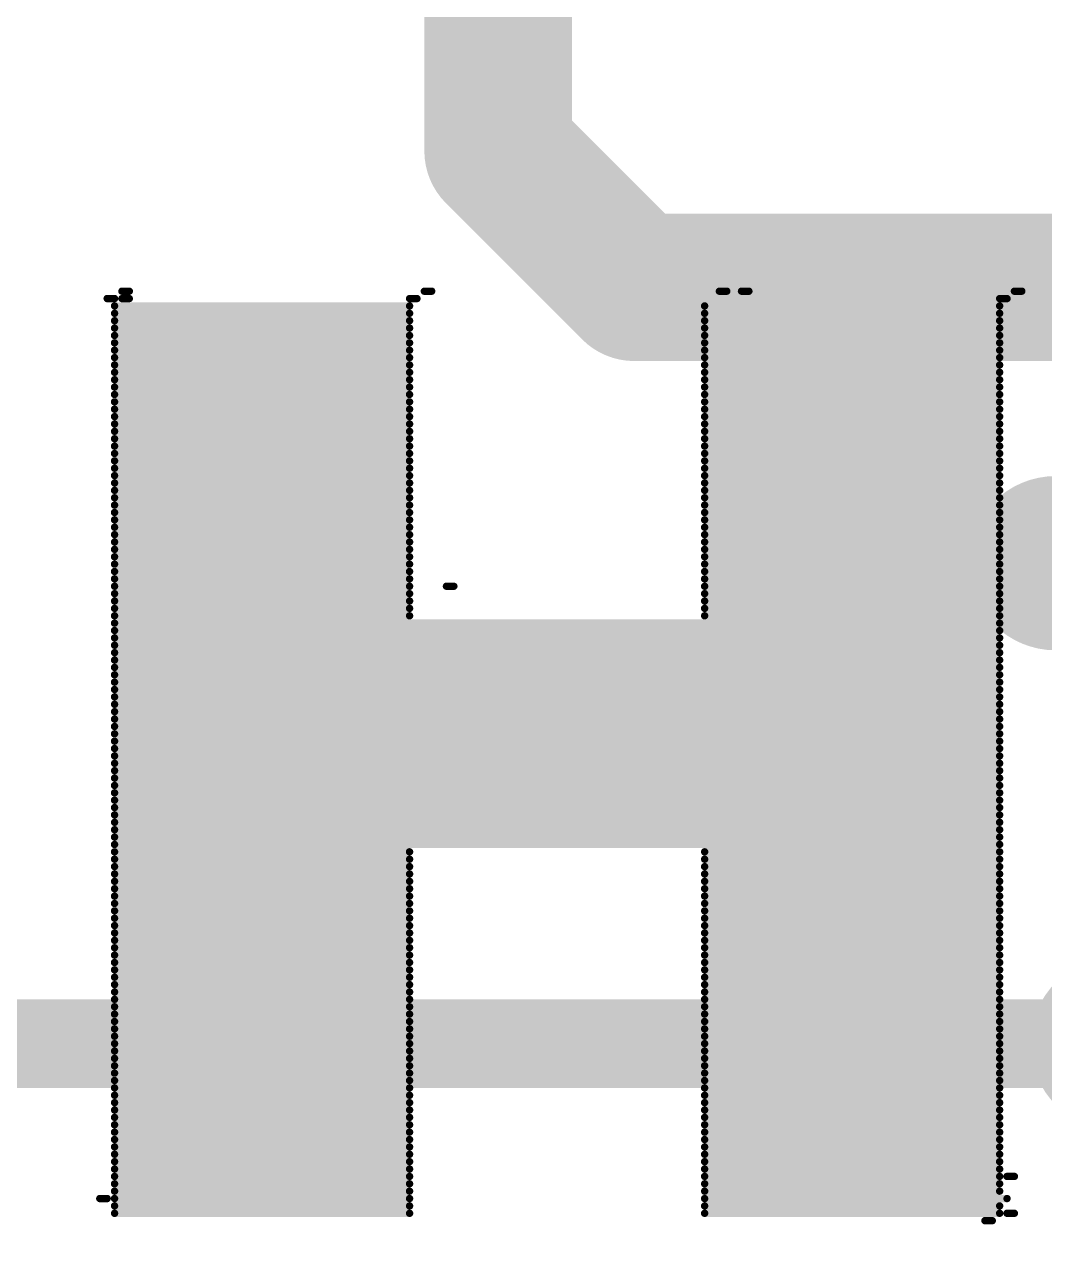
# Model space of a CAD drawing. Header units: millimetres. Extents: x -1.41 to 1.31, y -0.13 to 2.68.
# Drawn here: x -0.2752 to -0.1369, y 1.7942 to 1.9592 of the extents above; entities that cross this region are included whole.
import ezdxf

# ---------------------------------------------------------------- set-up
doc = ezdxf.new("R2010")
doc.units = ezdxf.units.MM
doc.header["$MEASUREMENT"] = 0
for name, color, linetype in [('BottomLayer', 5, 'Continuous'), ('BottomOverlay', 54, 'Continuous'), ('Mechanical2', 216, 'Continuous'), ('TopLayer', 1, 'Continuous'), ('ViaHoleLayer', 16, 'Continuous')]:
    doc.layers.add(name, color=color, linetype=linetype)

msp = doc.modelspace()

# ---------------------------------------------------------------- hatches: boundary and pattern name
at = {"layer": 'BottomLayer'}
h = msp.add_hatch(color=5, dxfattribs=at)
edge = h.paths.add_edge_path()
edge.add_arc((-0.1354, 1.88613), 0.01181, 0, 360)
h = msp.add_hatch(color=5, dxfattribs=at)
edge = h.paths.add_edge_path()
edge.add_arc((-0.127, 1.821), 0.01181, 0, 360)
at = {"layer": 'TopLayer'}
h = msp.add_hatch(color=1, dxfattribs=at)
edge = h.paths.add_edge_path()
edge.add_arc((-0.1354, 1.88613), 0.01181, 0, 360)
h = msp.add_hatch(color=1, dxfattribs=at)
edge = h.paths.add_edge_path()
edge.add_arc((-0.127, 1.821), 0.01181, 0, 360)
at = {"layer": 'ViaHoleLayer'}
h = msp.add_hatch(color=16, dxfattribs=at)
edge = h.paths.add_edge_path()
edge.add_arc((-0.1354, 1.88613), 0.00591, 0, 360)

# ---------------------------------------------------------------- linework, layer by layer
at = {"layer": 'BottomLayer', "const_width": 0.012}
msp.add_lwpolyline([(-0.595, 1.821), (-0.127, 1.821)], dxfattribs=at)
at = {"layer": 'BottomOverlay', "const_width": 0.001}
for points in [[(-0.264, 1.922), (-0.263, 1.922)], [(-0.262, 1.923), (-0.261, 1.923)], [(-0.262, 1.922), (-0.261, 1.922)], [(-0.223, 1.922), (-0.222, 1.922)], [(-0.221, 1.923), (-0.22, 1.923)], [(-0.181, 1.923), (-0.18, 1.923)], [(-0.178, 1.923), (-0.177, 1.923)], [(-0.143, 1.922), (-0.142, 1.922)], [(-0.141, 1.923), (-0.14, 1.923)], [(-0.263, 1.921), (-0.223, 1.921)], [(-0.183, 1.921), (-0.143, 1.921)], [(-0.263, 1.92), (-0.223, 1.92)], [(-0.263, 1.919), (-0.223, 1.919)], [(-0.183, 1.92), (-0.143, 1.92)], [(-0.183, 1.919), (-0.143, 1.919)], [(-0.263, 1.918), (-0.223, 1.918)], [(-0.183, 1.918), (-0.143, 1.918)], [(-0.263, 1.917), (-0.223, 1.917)], [(-0.263, 1.916), (-0.223, 1.916)], [(-0.183, 1.917), (-0.143, 1.917)], [(-0.183, 1.916), (-0.143, 1.916)], [(-0.263, 1.915), (-0.223, 1.915)], [(-0.263, 1.914), (-0.223, 1.914)], [(-0.183, 1.915), (-0.143, 1.915)], [(-0.183, 1.914), (-0.143, 1.914)], [(-0.263, 1.913), (-0.223, 1.913)], [(-0.183, 1.913), (-0.143, 1.913)], [(-0.263, 1.912), (-0.223, 1.912)], [(-0.263, 1.911), (-0.223, 1.911)], [(-0.183, 1.912), (-0.143, 1.912)], [(-0.183, 1.911), (-0.143, 1.911)], [(-0.263, 1.91), (-0.223, 1.91)], [(-0.263, 1.909), (-0.223, 1.909)], [(-0.183, 1.91), (-0.143, 1.91)], [(-0.183, 1.909), (-0.143, 1.909)], [(-0.263, 1.908), (-0.223, 1.908)], [(-0.183, 1.908), (-0.143, 1.908)], [(-0.263, 1.907), (-0.223, 1.907)], [(-0.263, 1.906), (-0.223, 1.906)], [(-0.183, 1.907), (-0.143, 1.907)], [(-0.183, 1.906), (-0.143, 1.906)], [(-0.263, 1.905), (-0.223, 1.905)], [(-0.263, 1.904), (-0.223, 1.904)], [(-0.183, 1.905), (-0.143, 1.905)], [(-0.183, 1.904), (-0.143, 1.904)], [(-0.263, 1.903), (-0.223, 1.903)], [(-0.183, 1.903), (-0.143, 1.903)], [(-0.263, 1.902), (-0.223, 1.902)], [(-0.263, 1.901), (-0.223, 1.901)], [(-0.183, 1.902), (-0.143, 1.902)], [(-0.183, 1.901), (-0.143, 1.901)], [(-0.263, 1.9), (-0.223, 1.9)], [(-0.263, 1.899), (-0.223, 1.899)], [(-0.183, 1.9), (-0.143, 1.9)], [(-0.183, 1.899), (-0.143, 1.899)], [(-0.263, 1.898), (-0.223, 1.898)], [(-0.183, 1.898), (-0.143, 1.898)], [(-0.263, 1.897), (-0.223, 1.897)], [(-0.263, 1.896), (-0.223, 1.896)], [(-0.183, 1.897), (-0.143, 1.897)], [(-0.183, 1.896), (-0.143, 1.896)], [(-0.263, 1.895), (-0.223, 1.895)], [(-0.263, 1.894), (-0.223, 1.894)], [(-0.183, 1.895), (-0.143, 1.895)], [(-0.183, 1.894), (-0.143, 1.894)], [(-0.263, 1.893), (-0.223, 1.893)], [(-0.183, 1.893), (-0.143, 1.893)], [(-0.263, 1.892), (-0.223, 1.892)], [(-0.263, 1.891), (-0.223, 1.891)], [(-0.183, 1.892), (-0.143, 1.892)], [(-0.183, 1.891), (-0.143, 1.891)], [(-0.263, 1.89), (-0.223, 1.89)], [(-0.263, 1.889), (-0.223, 1.889)], [(-0.183, 1.89), (-0.143, 1.89)], [(-0.183, 1.889), (-0.143, 1.889)], [(-0.263, 1.888), (-0.223, 1.888)], [(-0.183, 1.888), (-0.143, 1.888)], [(-0.263, 1.887), (-0.223, 1.887)], [(-0.263, 1.886), (-0.223, 1.886)], [(-0.183, 1.887), (-0.143, 1.887)], [(-0.183, 1.886), (-0.143, 1.886)], [(-0.263, 1.885), (-0.223, 1.885)], [(-0.183, 1.885), (-0.143, 1.885)], [(-0.263, 1.884), (-0.223, 1.884)], [(-0.263, 1.883), (-0.223, 1.883)], [(-0.218, 1.883), (-0.217, 1.883)], [(-0.183, 1.884), (-0.143, 1.884)], [(-0.183, 1.883), (-0.143, 1.883)], [(-0.263, 1.882), (-0.223, 1.882)], [(-0.263, 1.881), (-0.223, 1.881)], [(-0.183, 1.882), (-0.143, 1.882)], [(-0.183, 1.881), (-0.143, 1.881)], [(-0.263, 1.88), (-0.223, 1.88)], [(-0.183, 1.88), (-0.143, 1.88)], [(-0.263, 1.879), (-0.223, 1.879)], [(-0.263, 1.878), (-0.143, 1.878)], [(-0.183, 1.879), (-0.143, 1.879)], [(-0.263, 1.877), (-0.143, 1.877)], [(-0.263, 1.876), (-0.143, 1.876)], [(-0.263, 1.875), (-0.143, 1.875)], [(-0.263, 1.874), (-0.143, 1.874)], [(-0.263, 1.873), (-0.143, 1.873)], [(-0.263, 1.872), (-0.143, 1.872)], [(-0.263, 1.871), (-0.143, 1.871)], [(-0.263, 1.87), (-0.143, 1.87)], [(-0.263, 1.869), (-0.143, 1.869)], [(-0.263, 1.868), (-0.143, 1.868)], [(-0.263, 1.867), (-0.143, 1.867)], [(-0.263, 1.866), (-0.143, 1.866)], [(-0.263, 1.865), (-0.143, 1.865)], [(-0.263, 1.864), (-0.143, 1.864)], [(-0.263, 1.863), (-0.143, 1.863)], [(-0.263, 1.862), (-0.143, 1.862)], [(-0.263, 1.861), (-0.143, 1.861)], [(-0.263, 1.86), (-0.143, 1.86)], [(-0.263, 1.859), (-0.143, 1.859)], [(-0.263, 1.858), (-0.143, 1.858)], [(-0.263, 1.857), (-0.143, 1.857)], [(-0.263, 1.856), (-0.143, 1.856)], [(-0.263, 1.855), (-0.143, 1.855)], [(-0.263, 1.854), (-0.143, 1.854)], [(-0.263, 1.853), (-0.143, 1.853)], [(-0.263, 1.852), (-0.143, 1.852)], [(-0.263, 1.851), (-0.143, 1.851)], [(-0.263, 1.85), (-0.143, 1.85)], [(-0.263, 1.849), (-0.143, 1.849)], [(-0.263, 1.848), (-0.143, 1.848)], [(-0.263, 1.847), (-0.223, 1.847)], [(-0.183, 1.847), (-0.143, 1.847)], [(-0.263, 1.846), (-0.223, 1.846)], [(-0.263, 1.845), (-0.223, 1.845)], [(-0.183, 1.846), (-0.143, 1.846)], [(-0.183, 1.845), (-0.143, 1.845)], [(-0.263, 1.844), (-0.223, 1.844)], [(-0.263, 1.843), (-0.223, 1.843)], [(-0.183, 1.844), (-0.143, 1.844)], [(-0.183, 1.843), (-0.143, 1.843)], [(-0.263, 1.842), (-0.223, 1.842)], [(-0.183, 1.842), (-0.143, 1.842)], [(-0.263, 1.841), (-0.223, 1.841)], [(-0.263, 1.84), (-0.223, 1.84)], [(-0.183, 1.841), (-0.143, 1.841)], [(-0.183, 1.84), (-0.143, 1.84)], [(-0.263, 1.839), (-0.223, 1.839)], [(-0.263, 1.838), (-0.223, 1.838)], [(-0.183, 1.839), (-0.143, 1.839)], [(-0.183, 1.838), (-0.143, 1.838)], [(-0.263, 1.837), (-0.223, 1.837)], [(-0.183, 1.837), (-0.143, 1.837)], [(-0.263, 1.836), (-0.223, 1.836)], [(-0.263, 1.835), (-0.223, 1.835)], [(-0.183, 1.836), (-0.143, 1.836)], [(-0.183, 1.835), (-0.143, 1.835)], [(-0.263, 1.834), (-0.223, 1.834)], [(-0.263, 1.833), (-0.223, 1.833)], [(-0.183, 1.834), (-0.143, 1.834)], [(-0.183, 1.833), (-0.143, 1.833)], [(-0.263, 1.832), (-0.223, 1.832)], [(-0.183, 1.832), (-0.143, 1.832)], [(-0.263, 1.831), (-0.223, 1.831)], [(-0.263, 1.83), (-0.223, 1.83)], [(-0.183, 1.831), (-0.143, 1.831)], [(-0.183, 1.83), (-0.143, 1.83)], [(-0.263, 1.829), (-0.223, 1.829)], [(-0.263, 1.828), (-0.223, 1.828)], [(-0.183, 1.829), (-0.143, 1.829)], [(-0.183, 1.828), (-0.143, 1.828)], [(-0.263, 1.827), (-0.223, 1.827)], [(-0.183, 1.827), (-0.143, 1.827)], [(-0.263, 1.826), (-0.223, 1.826)], [(-0.263, 1.825), (-0.223, 1.825)], [(-0.183, 1.826), (-0.143, 1.826)], [(-0.183, 1.825), (-0.143, 1.825)], [(-0.263, 1.824), (-0.223, 1.824)], [(-0.263, 1.823), (-0.223, 1.823)], [(-0.183, 1.824), (-0.143, 1.824)], [(-0.183, 1.823), (-0.143, 1.823)], [(-0.263, 1.822), (-0.223, 1.822)], [(-0.183, 1.822), (-0.143, 1.822)], [(-0.263, 1.821), (-0.223, 1.821)], [(-0.263, 1.82), (-0.223, 1.82)], [(-0.183, 1.821), (-0.143, 1.821)], [(-0.183, 1.82), (-0.143, 1.82)], [(-0.263, 1.819), (-0.223, 1.819)], [(-0.263, 1.818), (-0.223, 1.818)], [(-0.183, 1.819), (-0.143, 1.819)], [(-0.183, 1.818), (-0.143, 1.818)], [(-0.263, 1.817), (-0.223, 1.817)], [(-0.183, 1.817), (-0.143, 1.817)], [(-0.263, 1.816), (-0.223, 1.816)], [(-0.263, 1.815), (-0.223, 1.815)], [(-0.183, 1.816), (-0.143, 1.816)], [(-0.183, 1.815), (-0.143, 1.815)], [(-0.263, 1.814), (-0.223, 1.814)], [(-0.183, 1.814), (-0.143, 1.814)], [(-0.263, 1.813), (-0.223, 1.813)], [(-0.263, 1.812), (-0.223, 1.812)], [(-0.183, 1.813), (-0.143, 1.813)], [(-0.183, 1.812), (-0.143, 1.812)], [(-0.263, 1.811), (-0.223, 1.811)], [(-0.263, 1.81), (-0.223, 1.81)], [(-0.183, 1.811), (-0.143, 1.811)], [(-0.183, 1.81), (-0.143, 1.81)], [(-0.263, 1.809), (-0.223, 1.809)], [(-0.183, 1.809), (-0.143, 1.809)], [(-0.263, 1.808), (-0.223, 1.808)], [(-0.263, 1.807), (-0.223, 1.807)], [(-0.183, 1.808), (-0.143, 1.808)], [(-0.183, 1.807), (-0.143, 1.807)], [(-0.263, 1.806), (-0.223, 1.806)], [(-0.263, 1.805), (-0.223, 1.805)], [(-0.183, 1.806), (-0.143, 1.806)], [(-0.183, 1.805), (-0.143, 1.805)], [(-0.263, 1.804), (-0.223, 1.804)], [(-0.183, 1.804), (-0.143, 1.804)], [(-0.263, 1.803), (-0.223, 1.803)], [(-0.263, 1.802), (-0.223, 1.802)], [(-0.183, 1.803), (-0.143, 1.803)], [(-0.183, 1.802), (-0.143, 1.802)], [(-0.142, 1.803), (-0.141, 1.803)], [(-0.265, 1.8), (-0.264, 1.8)], [(-0.263, 1.801), (-0.223, 1.801)], [(-0.263, 1.8), (-0.223, 1.8)], [(-0.183, 1.801), (-0.143, 1.801)], [(-0.183, 1.8), (-0.142, 1.8)], [(-0.263, 1.799), (-0.223, 1.799)], [(-0.183, 1.799), (-0.143, 1.799)], [(-0.263, 1.798), (-0.223, 1.798)], [(-0.183, 1.798), (-0.143, 1.798)], [(-0.145, 1.797), (-0.144, 1.797)], [(-0.142, 1.798), (-0.141, 1.798)]]:
    msp.add_lwpolyline(points, dxfattribs=at)
at = {"layer": 'BottomOverlay', "const_width": 0.0005}
for points in [[(-0.26425, 1.922, 1), (-0.26375, 1.922, 1)], [(-0.26325, 1.922, 1), (-0.26275, 1.922, 1)], [(-0.26225, 1.923, 1), (-0.26175, 1.923, 1)], [(-0.26225, 1.922, 1), (-0.26175, 1.922, 1)], [(-0.26125, 1.923, 1), (-0.26075, 1.923, 1)], [(-0.26125, 1.922, 1), (-0.26075, 1.922, 1)], [(-0.22325, 1.922, 1), (-0.22275, 1.922, 1)], [(-0.22225, 1.922, 1), (-0.22175, 1.922, 1)], [(-0.22125, 1.923, 1), (-0.22075, 1.923, 1)], [(-0.22025, 1.923, 1), (-0.21975, 1.923, 1)], [(-0.18125, 1.923, 1), (-0.18075, 1.923, 1)], [(-0.18025, 1.923, 1), (-0.17975, 1.923, 1)], [(-0.17825, 1.923, 1), (-0.17775, 1.923, 1)], [(-0.17725, 1.923, 1), (-0.17675, 1.923, 1)], [(-0.14325, 1.922, 1), (-0.14275, 1.922, 1)], [(-0.14225, 1.922, 1), (-0.14175, 1.922, 1)], [(-0.14125, 1.923, 1), (-0.14075, 1.923, 1)], [(-0.14025, 1.923, 1), (-0.13975, 1.923, 1)], [(-0.26325, 1.921, 1), (-0.26275, 1.921, 1)], [(-0.22325, 1.921, 1), (-0.22275, 1.921, 1)], [(-0.18325, 1.921, 1), (-0.18275, 1.921, 1)], [(-0.14325, 1.921, 1), (-0.14275, 1.921, 1)], [(-0.26325, 1.92, 1), (-0.26275, 1.92, 1)], [(-0.26325, 1.919, 1), (-0.26275, 1.919, 1)], [(-0.22325, 1.92, 1), (-0.22275, 1.92, 1)], [(-0.22325, 1.919, 1), (-0.22275, 1.919, 1)], [(-0.18325, 1.92, 1), (-0.18275, 1.92, 1)], [(-0.18325, 1.919, 1), (-0.18275, 1.919, 1)], [(-0.14325, 1.92, 1), (-0.14275, 1.92, 1)], [(-0.14325, 1.919, 1), (-0.14275, 1.919, 1)], [(-0.26325, 1.918, 1), (-0.26275, 1.918, 1)], [(-0.22325, 1.918, 1), (-0.22275, 1.918, 1)], [(-0.18325, 1.918, 1), (-0.18275, 1.918, 1)], [(-0.14325, 1.918, 1), (-0.14275, 1.918, 1)], [(-0.26325, 1.917, 1), (-0.26275, 1.917, 1)], [(-0.26325, 1.916, 1), (-0.26275, 1.916, 1)], [(-0.22325, 1.917, 1), (-0.22275, 1.917, 1)], [(-0.22325, 1.916, 1), (-0.22275, 1.916, 1)], [(-0.18325, 1.917, 1), (-0.18275, 1.917, 1)], [(-0.18325, 1.916, 1), (-0.18275, 1.916, 1)], [(-0.14325, 1.917, 1), (-0.14275, 1.917, 1)], [(-0.14325, 1.916, 1), (-0.14275, 1.916, 1)], [(-0.26325, 1.915, 1), (-0.26275, 1.915, 1)], [(-0.26325, 1.914, 1), (-0.26275, 1.914, 1)], [(-0.22325, 1.915, 1), (-0.22275, 1.915, 1)], [(-0.22325, 1.914, 1), (-0.22275, 1.914, 1)], [(-0.18325, 1.915, 1), (-0.18275, 1.915, 1)], [(-0.18325, 1.914, 1), (-0.18275, 1.914, 1)], [(-0.14325, 1.915, 1), (-0.14275, 1.915, 1)], [(-0.14325, 1.914, 1), (-0.14275, 1.914, 1)], [(-0.26325, 1.913, 1), (-0.26275, 1.913, 1)], [(-0.22325, 1.913, 1), (-0.22275, 1.913, 1)], [(-0.18325, 1.913, 1), (-0.18275, 1.913, 1)], [(-0.14325, 1.913, 1), (-0.14275, 1.913, 1)], [(-0.26325, 1.912, 1), (-0.26275, 1.912, 1)], [(-0.26325, 1.911, 1), (-0.26275, 1.911, 1)], [(-0.22325, 1.912, 1), (-0.22275, 1.912, 1)], [(-0.22325, 1.911, 1), (-0.22275, 1.911, 1)], [(-0.18325, 1.912, 1), (-0.18275, 1.912, 1)], [(-0.18325, 1.911, 1), (-0.18275, 1.911, 1)], [(-0.14325, 1.912, 1), (-0.14275, 1.912, 1)], [(-0.14325, 1.911, 1), (-0.14275, 1.911, 1)], [(-0.26325, 1.91, 1), (-0.26275, 1.91, 1)], [(-0.26325, 1.909, 1), (-0.26275, 1.909, 1)], [(-0.22325, 1.91, 1), (-0.22275, 1.91, 1)], [(-0.22325, 1.909, 1), (-0.22275, 1.909, 1)], [(-0.18325, 1.91, 1), (-0.18275, 1.91, 1)], [(-0.18325, 1.909, 1), (-0.18275, 1.909, 1)], [(-0.14325, 1.91, 1), (-0.14275, 1.91, 1)], [(-0.14325, 1.909, 1), (-0.14275, 1.909, 1)], [(-0.26325, 1.908, 1), (-0.26275, 1.908, 1)], [(-0.22325, 1.908, 1), (-0.22275, 1.908, 1)], [(-0.18325, 1.908, 1), (-0.18275, 1.908, 1)], [(-0.14325, 1.908, 1), (-0.14275, 1.908, 1)], [(-0.26325, 1.907, 1), (-0.26275, 1.907, 1)], [(-0.26325, 1.906, 1), (-0.26275, 1.906, 1)], [(-0.22325, 1.907, 1), (-0.22275, 1.907, 1)], [(-0.22325, 1.906, 1), (-0.22275, 1.906, 1)], [(-0.18325, 1.907, 1), (-0.18275, 1.907, 1)], [(-0.18325, 1.906, 1), (-0.18275, 1.906, 1)], [(-0.14325, 1.907, 1), (-0.14275, 1.907, 1)], [(-0.14325, 1.906, 1), (-0.14275, 1.906, 1)], [(-0.26325, 1.905, 1), (-0.26275, 1.905, 1)], [(-0.26325, 1.904, 1), (-0.26275, 1.904, 1)], [(-0.22325, 1.905, 1), (-0.22275, 1.905, 1)], [(-0.22325, 1.904, 1), (-0.22275, 1.904, 1)], [(-0.18325, 1.905, 1), (-0.18275, 1.905, 1)], [(-0.18325, 1.904, 1), (-0.18275, 1.904, 1)], [(-0.14325, 1.905, 1), (-0.14275, 1.905, 1)], [(-0.14325, 1.904, 1), (-0.14275, 1.904, 1)], [(-0.26325, 1.903, 1), (-0.26275, 1.903, 1)], [(-0.22325, 1.903, 1), (-0.22275, 1.903, 1)], [(-0.18325, 1.903, 1), (-0.18275, 1.903, 1)], [(-0.14325, 1.903, 1), (-0.14275, 1.903, 1)], [(-0.26325, 1.902, 1), (-0.26275, 1.902, 1)], [(-0.26325, 1.901, 1), (-0.26275, 1.901, 1)], [(-0.22325, 1.902, 1), (-0.22275, 1.902, 1)], [(-0.22325, 1.901, 1), (-0.22275, 1.901, 1)], [(-0.18325, 1.902, 1), (-0.18275, 1.902, 1)], [(-0.18325, 1.901, 1), (-0.18275, 1.901, 1)], [(-0.14325, 1.902, 1), (-0.14275, 1.902, 1)], [(-0.14325, 1.901, 1), (-0.14275, 1.901, 1)], [(-0.26325, 1.9, 1), (-0.26275, 1.9, 1)], [(-0.26325, 1.899, 1), (-0.26275, 1.899, 1)], [(-0.22325, 1.9, 1), (-0.22275, 1.9, 1)], [(-0.22325, 1.899, 1), (-0.22275, 1.899, 1)], [(-0.18325, 1.9, 1), (-0.18275, 1.9, 1)], [(-0.18325, 1.899, 1), (-0.18275, 1.899, 1)], [(-0.14325, 1.9, 1), (-0.14275, 1.9, 1)], [(-0.14325, 1.899, 1), (-0.14275, 1.899, 1)], [(-0.26325, 1.898, 1), (-0.26275, 1.898, 1)], [(-0.22325, 1.898, 1), (-0.22275, 1.898, 1)], [(-0.18325, 1.898, 1), (-0.18275, 1.898, 1)], [(-0.14325, 1.898, 1), (-0.14275, 1.898, 1)], [(-0.26325, 1.897, 1), (-0.26275, 1.897, 1)], [(-0.26325, 1.896, 1), (-0.26275, 1.896, 1)], [(-0.22325, 1.897, 1), (-0.22275, 1.897, 1)], [(-0.22325, 1.896, 1), (-0.22275, 1.896, 1)], [(-0.18325, 1.897, 1), (-0.18275, 1.897, 1)], [(-0.18325, 1.896, 1), (-0.18275, 1.896, 1)], [(-0.14325, 1.897, 1), (-0.14275, 1.897, 1)], [(-0.14325, 1.896, 1), (-0.14275, 1.896, 1)], [(-0.26325, 1.895, 1), (-0.26275, 1.895, 1)], [(-0.26325, 1.894, 1), (-0.26275, 1.894, 1)], [(-0.22325, 1.895, 1), (-0.22275, 1.895, 1)], [(-0.22325, 1.894, 1), (-0.22275, 1.894, 1)], [(-0.18325, 1.895, 1), (-0.18275, 1.895, 1)], [(-0.18325, 1.894, 1), (-0.18275, 1.894, 1)], [(-0.14325, 1.895, 1), (-0.14275, 1.895, 1)], [(-0.14325, 1.894, 1), (-0.14275, 1.894, 1)], [(-0.26325, 1.893, 1), (-0.26275, 1.893, 1)], [(-0.22325, 1.893, 1), (-0.22275, 1.893, 1)], [(-0.18325, 1.893, 1), (-0.18275, 1.893, 1)], [(-0.14325, 1.893, 1), (-0.14275, 1.893, 1)], [(-0.26325, 1.892, 1), (-0.26275, 1.892, 1)], [(-0.26325, 1.891, 1), (-0.26275, 1.891, 1)], [(-0.22325, 1.892, 1), (-0.22275, 1.892, 1)], [(-0.22325, 1.891, 1), (-0.22275, 1.891, 1)], [(-0.18325, 1.892, 1), (-0.18275, 1.892, 1)], [(-0.18325, 1.891, 1), (-0.18275, 1.891, 1)], [(-0.14325, 1.892, 1), (-0.14275, 1.892, 1)], [(-0.14325, 1.891, 1), (-0.14275, 1.891, 1)], [(-0.26325, 1.89, 1), (-0.26275, 1.89, 1)], [(-0.26325, 1.889, 1), (-0.26275, 1.889, 1)], [(-0.22325, 1.89, 1), (-0.22275, 1.89, 1)], [(-0.22325, 1.889, 1), (-0.22275, 1.889, 1)], [(-0.18325, 1.89, 1), (-0.18275, 1.89, 1)], [(-0.18325, 1.889, 1), (-0.18275, 1.889, 1)], [(-0.14325, 1.89, 1), (-0.14275, 1.89, 1)], [(-0.14325, 1.889, 1), (-0.14275, 1.889, 1)], [(-0.26325, 1.888, 1), (-0.26275, 1.888, 1)], [(-0.22325, 1.888, 1), (-0.22275, 1.888, 1)], [(-0.18325, 1.888, 1), (-0.18275, 1.888, 1)], [(-0.14325, 1.888, 1), (-0.14275, 1.888, 1)], [(-0.26325, 1.887, 1), (-0.26275, 1.887, 1)], [(-0.26325, 1.886, 1), (-0.26275, 1.886, 1)], [(-0.22325, 1.887, 1), (-0.22275, 1.887, 1)], [(-0.22325, 1.886, 1), (-0.22275, 1.886, 1)], [(-0.18325, 1.887, 1), (-0.18275, 1.887, 1)], [(-0.18325, 1.886, 1), (-0.18275, 1.886, 1)], [(-0.14325, 1.887, 1), (-0.14275, 1.887, 1)], [(-0.14325, 1.886, 1), (-0.14275, 1.886, 1)], [(-0.26325, 1.885, 1), (-0.26275, 1.885, 1)], [(-0.22325, 1.885, 1), (-0.22275, 1.885, 1)], [(-0.18325, 1.885, 1), (-0.18275, 1.885, 1)], [(-0.14325, 1.885, 1), (-0.14275, 1.885, 1)], [(-0.26325, 1.884, 1), (-0.26275, 1.884, 1)], [(-0.26325, 1.883, 1), (-0.26275, 1.883, 1)], [(-0.22325, 1.884, 1), (-0.22275, 1.884, 1)], [(-0.22325, 1.883, 1), (-0.22275, 1.883, 1)], [(-0.21825, 1.883, 1), (-0.21775, 1.883, 1)], [(-0.21725, 1.883, 1), (-0.21675, 1.883, 1)], [(-0.18325, 1.884, 1), (-0.18275, 1.884, 1)], [(-0.18325, 1.883, 1), (-0.18275, 1.883, 1)], [(-0.14325, 1.884, 1), (-0.14275, 1.884, 1)], [(-0.14325, 1.883, 1), (-0.14275, 1.883, 1)], [(-0.26325, 1.882, 1), (-0.26275, 1.882, 1)], [(-0.26325, 1.881, 1), (-0.26275, 1.881, 1)], [(-0.22325, 1.882, 1), (-0.22275, 1.882, 1)], [(-0.22325, 1.881, 1), (-0.22275, 1.881, 1)], [(-0.18325, 1.882, 1), (-0.18275, 1.882, 1)], [(-0.18325, 1.881, 1), (-0.18275, 1.881, 1)], [(-0.14325, 1.882, 1), (-0.14275, 1.882, 1)], [(-0.14325, 1.881, 1), (-0.14275, 1.881, 1)], [(-0.26325, 1.88, 1), (-0.26275, 1.88, 1)], [(-0.22325, 1.88, 1), (-0.22275, 1.88, 1)], [(-0.18325, 1.88, 1), (-0.18275, 1.88, 1)], [(-0.14325, 1.88, 1), (-0.14275, 1.88, 1)], [(-0.26325, 1.879, 1), (-0.26275, 1.879, 1)], [(-0.26325, 1.878, 1), (-0.26275, 1.878, 1)], [(-0.22325, 1.879, 1), (-0.22275, 1.879, 1)], [(-0.18325, 1.879, 1), (-0.18275, 1.879, 1)], [(-0.14325, 1.879, 1), (-0.14275, 1.879, 1)], [(-0.14325, 1.878, 1), (-0.14275, 1.878, 1)], [(-0.26325, 1.877, 1), (-0.26275, 1.877, 1)], [(-0.26325, 1.876, 1), (-0.26275, 1.876, 1)], [(-0.14325, 1.877, 1), (-0.14275, 1.877, 1)], [(-0.14325, 1.876, 1), (-0.14275, 1.876, 1)], [(-0.26325, 1.875, 1), (-0.26275, 1.875, 1)], [(-0.14325, 1.875, 1), (-0.14275, 1.875, 1)], [(-0.26325, 1.874, 1), (-0.26275, 1.874, 1)], [(-0.26325, 1.873, 1), (-0.26275, 1.873, 1)], [(-0.14325, 1.874, 1), (-0.14275, 1.874, 1)], [(-0.14325, 1.873, 1), (-0.14275, 1.873, 1)], [(-0.26325, 1.872, 1), (-0.26275, 1.872, 1)], [(-0.26325, 1.871, 1), (-0.26275, 1.871, 1)], [(-0.14325, 1.872, 1), (-0.14275, 1.872, 1)], [(-0.14325, 1.871, 1), (-0.14275, 1.871, 1)], [(-0.26325, 1.87, 1), (-0.26275, 1.87, 1)], [(-0.14325, 1.87, 1), (-0.14275, 1.87, 1)], [(-0.26325, 1.869, 1), (-0.26275, 1.869, 1)], [(-0.26325, 1.868, 1), (-0.26275, 1.868, 1)], [(-0.14325, 1.869, 1), (-0.14275, 1.869, 1)], [(-0.14325, 1.868, 1), (-0.14275, 1.868, 1)], [(-0.26325, 1.867, 1), (-0.26275, 1.867, 1)], [(-0.26325, 1.866, 1), (-0.26275, 1.866, 1)], [(-0.14325, 1.867, 1), (-0.14275, 1.867, 1)], [(-0.14325, 1.866, 1), (-0.14275, 1.866, 1)], [(-0.26325, 1.865, 1), (-0.26275, 1.865, 1)], [(-0.14325, 1.865, 1), (-0.14275, 1.865, 1)], [(-0.26325, 1.864, 1), (-0.26275, 1.864, 1)], [(-0.26325, 1.863, 1), (-0.26275, 1.863, 1)], [(-0.14325, 1.864, 1), (-0.14275, 1.864, 1)], [(-0.14325, 1.863, 1), (-0.14275, 1.863, 1)], [(-0.26325, 1.862, 1), (-0.26275, 1.862, 1)], [(-0.26325, 1.861, 1), (-0.26275, 1.861, 1)], [(-0.14325, 1.862, 1), (-0.14275, 1.862, 1)], [(-0.14325, 1.861, 1), (-0.14275, 1.861, 1)], [(-0.26325, 1.86, 1), (-0.26275, 1.86, 1)], [(-0.14325, 1.86, 1), (-0.14275, 1.86, 1)], [(-0.26325, 1.859, 1), (-0.26275, 1.859, 1)], [(-0.26325, 1.858, 1), (-0.26275, 1.858, 1)], [(-0.14325, 1.859, 1), (-0.14275, 1.859, 1)], [(-0.14325, 1.858, 1), (-0.14275, 1.858, 1)], [(-0.26325, 1.857, 1), (-0.26275, 1.857, 1)], [(-0.26325, 1.856, 1), (-0.26275, 1.856, 1)], [(-0.14325, 1.857, 1), (-0.14275, 1.857, 1)], [(-0.14325, 1.856, 1), (-0.14275, 1.856, 1)], [(-0.26325, 1.855, 1), (-0.26275, 1.855, 1)], [(-0.14325, 1.855, 1), (-0.14275, 1.855, 1)], [(-0.26325, 1.854, 1), (-0.26275, 1.854, 1)], [(-0.26325, 1.853, 1), (-0.26275, 1.853, 1)], [(-0.14325, 1.854, 1), (-0.14275, 1.854, 1)], [(-0.14325, 1.853, 1), (-0.14275, 1.853, 1)], [(-0.26325, 1.852, 1), (-0.26275, 1.852, 1)], [(-0.26325, 1.851, 1), (-0.26275, 1.851, 1)], [(-0.14325, 1.852, 1), (-0.14275, 1.852, 1)], [(-0.14325, 1.851, 1), (-0.14275, 1.851, 1)], [(-0.26325, 1.85, 1), (-0.26275, 1.85, 1)], [(-0.14325, 1.85, 1), (-0.14275, 1.85, 1)], [(-0.26325, 1.849, 1), (-0.26275, 1.849, 1)], [(-0.26325, 1.848, 1), (-0.26275, 1.848, 1)], [(-0.14325, 1.849, 1), (-0.14275, 1.849, 1)], [(-0.14325, 1.848, 1), (-0.14275, 1.848, 1)], [(-0.26325, 1.847, 1), (-0.26275, 1.847, 1)], [(-0.22325, 1.847, 1), (-0.22275, 1.847, 1)], [(-0.18325, 1.847, 1), (-0.18275, 1.847, 1)], [(-0.14325, 1.847, 1), (-0.14275, 1.847, 1)], [(-0.26325, 1.846, 1), (-0.26275, 1.846, 1)], [(-0.26325, 1.845, 1), (-0.26275, 1.845, 1)], [(-0.22325, 1.846, 1), (-0.22275, 1.846, 1)], [(-0.22325, 1.845, 1), (-0.22275, 1.845, 1)], [(-0.18325, 1.846, 1), (-0.18275, 1.846, 1)], [(-0.18325, 1.845, 1), (-0.18275, 1.845, 1)], [(-0.14325, 1.846, 1), (-0.14275, 1.846, 1)], [(-0.14325, 1.845, 1), (-0.14275, 1.845, 1)], [(-0.26325, 1.844, 1), (-0.26275, 1.844, 1)], [(-0.26325, 1.843, 1), (-0.26275, 1.843, 1)], [(-0.22325, 1.844, 1), (-0.22275, 1.844, 1)], [(-0.22325, 1.843, 1), (-0.22275, 1.843, 1)], [(-0.18325, 1.844, 1), (-0.18275, 1.844, 1)], [(-0.18325, 1.843, 1), (-0.18275, 1.843, 1)], [(-0.14325, 1.844, 1), (-0.14275, 1.844, 1)], [(-0.14325, 1.843, 1), (-0.14275, 1.843, 1)], [(-0.26325, 1.842, 1), (-0.26275, 1.842, 1)], [(-0.22325, 1.842, 1), (-0.22275, 1.842, 1)], [(-0.18325, 1.842, 1), (-0.18275, 1.842, 1)], [(-0.14325, 1.842, 1), (-0.14275, 1.842, 1)], [(-0.26325, 1.841, 1), (-0.26275, 1.841, 1)], [(-0.26325, 1.84, 1), (-0.26275, 1.84, 1)], [(-0.22325, 1.841, 1), (-0.22275, 1.841, 1)], [(-0.22325, 1.84, 1), (-0.22275, 1.84, 1)], [(-0.18325, 1.841, 1), (-0.18275, 1.841, 1)], [(-0.18325, 1.84, 1), (-0.18275, 1.84, 1)], [(-0.14325, 1.841, 1), (-0.14275, 1.841, 1)], [(-0.14325, 1.84, 1), (-0.14275, 1.84, 1)], [(-0.26325, 1.839, 1), (-0.26275, 1.839, 1)], [(-0.26325, 1.838, 1), (-0.26275, 1.838, 1)], [(-0.22325, 1.839, 1), (-0.22275, 1.839, 1)], [(-0.22325, 1.838, 1), (-0.22275, 1.838, 1)], [(-0.18325, 1.839, 1), (-0.18275, 1.839, 1)], [(-0.18325, 1.838, 1), (-0.18275, 1.838, 1)], [(-0.14325, 1.839, 1), (-0.14275, 1.839, 1)], [(-0.14325, 1.838, 1), (-0.14275, 1.838, 1)], [(-0.26325, 1.837, 1), (-0.26275, 1.837, 1)], [(-0.22325, 1.837, 1), (-0.22275, 1.837, 1)], [(-0.18325, 1.837, 1), (-0.18275, 1.837, 1)], [(-0.14325, 1.837, 1), (-0.14275, 1.837, 1)], [(-0.26325, 1.836, 1), (-0.26275, 1.836, 1)], [(-0.26325, 1.835, 1), (-0.26275, 1.835, 1)], [(-0.22325, 1.836, 1), (-0.22275, 1.836, 1)], [(-0.22325, 1.835, 1), (-0.22275, 1.835, 1)], [(-0.18325, 1.836, 1), (-0.18275, 1.836, 1)], [(-0.18325, 1.835, 1), (-0.18275, 1.835, 1)], [(-0.14325, 1.836, 1), (-0.14275, 1.836, 1)], [(-0.14325, 1.835, 1), (-0.14275, 1.835, 1)], [(-0.26325, 1.834, 1), (-0.26275, 1.834, 1)], [(-0.26325, 1.833, 1), (-0.26275, 1.833, 1)], [(-0.22325, 1.834, 1), (-0.22275, 1.834, 1)], [(-0.22325, 1.833, 1), (-0.22275, 1.833, 1)], [(-0.18325, 1.834, 1), (-0.18275, 1.834, 1)], [(-0.18325, 1.833, 1), (-0.18275, 1.833, 1)], [(-0.14325, 1.834, 1), (-0.14275, 1.834, 1)], [(-0.14325, 1.833, 1), (-0.14275, 1.833, 1)], [(-0.26325, 1.832, 1), (-0.26275, 1.832, 1)], [(-0.22325, 1.832, 1), (-0.22275, 1.832, 1)], [(-0.18325, 1.832, 1), (-0.18275, 1.832, 1)], [(-0.14325, 1.832, 1), (-0.14275, 1.832, 1)], [(-0.26325, 1.831, 1), (-0.26275, 1.831, 1)], [(-0.26325, 1.83, 1), (-0.26275, 1.83, 1)], [(-0.22325, 1.831, 1), (-0.22275, 1.831, 1)], [(-0.22325, 1.83, 1), (-0.22275, 1.83, 1)], [(-0.18325, 1.831, 1), (-0.18275, 1.831, 1)], [(-0.18325, 1.83, 1), (-0.18275, 1.83, 1)], [(-0.14325, 1.831, 1), (-0.14275, 1.831, 1)], [(-0.14325, 1.83, 1), (-0.14275, 1.83, 1)], [(-0.26325, 1.829, 1), (-0.26275, 1.829, 1)], [(-0.26325, 1.828, 1), (-0.26275, 1.828, 1)], [(-0.22325, 1.829, 1), (-0.22275, 1.829, 1)], [(-0.22325, 1.828, 1), (-0.22275, 1.828, 1)], [(-0.18325, 1.829, 1), (-0.18275, 1.829, 1)], [(-0.18325, 1.828, 1), (-0.18275, 1.828, 1)], [(-0.14325, 1.829, 1), (-0.14275, 1.829, 1)], [(-0.14325, 1.828, 1), (-0.14275, 1.828, 1)], [(-0.26325, 1.827, 1), (-0.26275, 1.827, 1)], [(-0.22325, 1.827, 1), (-0.22275, 1.827, 1)], [(-0.18325, 1.827, 1), (-0.18275, 1.827, 1)], [(-0.14325, 1.827, 1), (-0.14275, 1.827, 1)], [(-0.26325, 1.826, 1), (-0.26275, 1.826, 1)], [(-0.26325, 1.825, 1), (-0.26275, 1.825, 1)], [(-0.22325, 1.826, 1), (-0.22275, 1.826, 1)], [(-0.22325, 1.825, 1), (-0.22275, 1.825, 1)], [(-0.18325, 1.826, 1), (-0.18275, 1.826, 1)], [(-0.18325, 1.825, 1), (-0.18275, 1.825, 1)], [(-0.14325, 1.826, 1), (-0.14275, 1.826, 1)], [(-0.14325, 1.825, 1), (-0.14275, 1.825, 1)], [(-0.26325, 1.824, 1), (-0.26275, 1.824, 1)], [(-0.26325, 1.823, 1), (-0.26275, 1.823, 1)], [(-0.22325, 1.824, 1), (-0.22275, 1.824, 1)], [(-0.22325, 1.823, 1), (-0.22275, 1.823, 1)], [(-0.18325, 1.824, 1), (-0.18275, 1.824, 1)], [(-0.18325, 1.823, 1), (-0.18275, 1.823, 1)], [(-0.14325, 1.824, 1), (-0.14275, 1.824, 1)], [(-0.14325, 1.823, 1), (-0.14275, 1.823, 1)], [(-0.26325, 1.822, 1), (-0.26275, 1.822, 1)], [(-0.22325, 1.822, 1), (-0.22275, 1.822, 1)], [(-0.18325, 1.822, 1), (-0.18275, 1.822, 1)], [(-0.14325, 1.822, 1), (-0.14275, 1.822, 1)], [(-0.26325, 1.821, 1), (-0.26275, 1.821, 1)], [(-0.26325, 1.82, 1), (-0.26275, 1.82, 1)], [(-0.22325, 1.821, 1), (-0.22275, 1.821, 1)], [(-0.22325, 1.82, 1), (-0.22275, 1.82, 1)], [(-0.18325, 1.821, 1), (-0.18275, 1.821, 1)], [(-0.18325, 1.82, 1), (-0.18275, 1.82, 1)], [(-0.14325, 1.821, 1), (-0.14275, 1.821, 1)], [(-0.14325, 1.82, 1), (-0.14275, 1.82, 1)], [(-0.26325, 1.819, 1), (-0.26275, 1.819, 1)], [(-0.26325, 1.818, 1), (-0.26275, 1.818, 1)], [(-0.22325, 1.819, 1), (-0.22275, 1.819, 1)], [(-0.22325, 1.818, 1), (-0.22275, 1.818, 1)], [(-0.18325, 1.819, 1), (-0.18275, 1.819, 1)], [(-0.18325, 1.818, 1), (-0.18275, 1.818, 1)], [(-0.14325, 1.819, 1), (-0.14275, 1.819, 1)], [(-0.14325, 1.818, 1), (-0.14275, 1.818, 1)], [(-0.26325, 1.817, 1), (-0.26275, 1.817, 1)], [(-0.22325, 1.817, 1), (-0.22275, 1.817, 1)], [(-0.18325, 1.817, 1), (-0.18275, 1.817, 1)], [(-0.14325, 1.817, 1), (-0.14275, 1.817, 1)], [(-0.26325, 1.816, 1), (-0.26275, 1.816, 1)], [(-0.26325, 1.815, 1), (-0.26275, 1.815, 1)], [(-0.22325, 1.816, 1), (-0.22275, 1.816, 1)], [(-0.22325, 1.815, 1), (-0.22275, 1.815, 1)], [(-0.18325, 1.816, 1), (-0.18275, 1.816, 1)], [(-0.18325, 1.815, 1), (-0.18275, 1.815, 1)], [(-0.14325, 1.816, 1), (-0.14275, 1.816, 1)], [(-0.14325, 1.815, 1), (-0.14275, 1.815, 1)], [(-0.26325, 1.814, 1), (-0.26275, 1.814, 1)], [(-0.22325, 1.814, 1), (-0.22275, 1.814, 1)], [(-0.18325, 1.814, 1), (-0.18275, 1.814, 1)], [(-0.14325, 1.814, 1), (-0.14275, 1.814, 1)], [(-0.26325, 1.813, 1), (-0.26275, 1.813, 1)], [(-0.26325, 1.812, 1), (-0.26275, 1.812, 1)], [(-0.22325, 1.813, 1), (-0.22275, 1.813, 1)], [(-0.22325, 1.812, 1), (-0.22275, 1.812, 1)], [(-0.18325, 1.813, 1), (-0.18275, 1.813, 1)], [(-0.18325, 1.812, 1), (-0.18275, 1.812, 1)], [(-0.14325, 1.813, 1), (-0.14275, 1.813, 1)], [(-0.14325, 1.812, 1), (-0.14275, 1.812, 1)], [(-0.26325, 1.811, 1), (-0.26275, 1.811, 1)], [(-0.26325, 1.81, 1), (-0.26275, 1.81, 1)], [(-0.22325, 1.811, 1), (-0.22275, 1.811, 1)], [(-0.22325, 1.81, 1), (-0.22275, 1.81, 1)], [(-0.18325, 1.811, 1), (-0.18275, 1.811, 1)], [(-0.18325, 1.81, 1), (-0.18275, 1.81, 1)], [(-0.14325, 1.811, 1), (-0.14275, 1.811, 1)], [(-0.14325, 1.81, 1), (-0.14275, 1.81, 1)], [(-0.26325, 1.809, 1), (-0.26275, 1.809, 1)], [(-0.22325, 1.809, 1), (-0.22275, 1.809, 1)], [(-0.18325, 1.809, 1), (-0.18275, 1.809, 1)], [(-0.14325, 1.809, 1), (-0.14275, 1.809, 1)], [(-0.26325, 1.808, 1), (-0.26275, 1.808, 1)], [(-0.26325, 1.807, 1), (-0.26275, 1.807, 1)], [(-0.22325, 1.808, 1), (-0.22275, 1.808, 1)], [(-0.22325, 1.807, 1), (-0.22275, 1.807, 1)], [(-0.18325, 1.808, 1), (-0.18275, 1.808, 1)], [(-0.18325, 1.807, 1), (-0.18275, 1.807, 1)], [(-0.14325, 1.808, 1), (-0.14275, 1.808, 1)], [(-0.14325, 1.807, 1), (-0.14275, 1.807, 1)], [(-0.26325, 1.806, 1), (-0.26275, 1.806, 1)], [(-0.26325, 1.805, 1), (-0.26275, 1.805, 1)], [(-0.22325, 1.806, 1), (-0.22275, 1.806, 1)], [(-0.22325, 1.805, 1), (-0.22275, 1.805, 1)], [(-0.18325, 1.806, 1), (-0.18275, 1.806, 1)], [(-0.18325, 1.805, 1), (-0.18275, 1.805, 1)], [(-0.14325, 1.806, 1), (-0.14275, 1.806, 1)], [(-0.14325, 1.805, 1), (-0.14275, 1.805, 1)], [(-0.26325, 1.804, 1), (-0.26275, 1.804, 1)], [(-0.22325, 1.804, 1), (-0.22275, 1.804, 1)], [(-0.18325, 1.804, 1), (-0.18275, 1.804, 1)], [(-0.14325, 1.804, 1), (-0.14275, 1.804, 1)], [(-0.26325, 1.803, 1), (-0.26275, 1.803, 1)], [(-0.26325, 1.802, 1), (-0.26275, 1.802, 1)], [(-0.22325, 1.803, 1), (-0.22275, 1.803, 1)], [(-0.22325, 1.802, 1), (-0.22275, 1.802, 1)], [(-0.18325, 1.803, 1), (-0.18275, 1.803, 1)], [(-0.18325, 1.802, 1), (-0.18275, 1.802, 1)], [(-0.14325, 1.803, 1), (-0.14275, 1.803, 1)], [(-0.14325, 1.802, 1), (-0.14275, 1.802, 1)], [(-0.14225, 1.803, 1), (-0.14175, 1.803, 1)], [(-0.14125, 1.803, 1), (-0.14075, 1.803, 1)], [(-0.26525, 1.8, 1), (-0.26475, 1.8, 1)], [(-0.26425, 1.8, 1), (-0.26375, 1.8, 1)], [(-0.26325, 1.801, 1), (-0.26275, 1.801, 1)], [(-0.26325, 1.8, 1), (-0.26275, 1.8, 1)], [(-0.22325, 1.801, 1), (-0.22275, 1.801, 1)], [(-0.22325, 1.8, 1), (-0.22275, 1.8, 1)], [(-0.18325, 1.801, 1), (-0.18275, 1.801, 1)], [(-0.18325, 1.8, 1), (-0.18275, 1.8, 1)], [(-0.14325, 1.801, 1), (-0.14275, 1.801, 1)], [(-0.14225, 1.8, 1), (-0.14175, 1.8, 1)], [(-0.26325, 1.799, 1), (-0.26275, 1.799, 1)], [(-0.22325, 1.799, 1), (-0.22275, 1.799, 1)], [(-0.18325, 1.799, 1), (-0.18275, 1.799, 1)], [(-0.14325, 1.799, 1), (-0.14275, 1.799, 1)], [(-0.26325, 1.798, 1), (-0.26275, 1.798, 1)], [(-0.22325, 1.798, 1), (-0.22275, 1.798, 1)], [(-0.18325, 1.798, 1), (-0.18275, 1.798, 1)], [(-0.14525, 1.797, 1), (-0.14475, 1.797, 1)], [(-0.14425, 1.797, 1), (-0.14375, 1.797, 1)], [(-0.14325, 1.798, 1), (-0.14275, 1.798, 1)], [(-0.14225, 1.798, 1), (-0.14175, 1.798, 1)], [(-0.14125, 1.798, 1), (-0.14075, 1.798, 1)]]:
    msp.add_lwpolyline(points, format="xyb", close=True, dxfattribs=at)
at = {"layer": 'Mechanical2', "const_width": 0.015}
msp.add_lwpolyline([(1.30453, 0.77794, -5.376897), (1.30384, 1.78291)], format="xyb", dxfattribs=at)
at = {"layer": 'TopLayer'}
for points, const_width in [([(-0.211, 1.942), (-0.211, 2.055)], 0.02), ([(-0.211, 1.942), (-0.19253, 1.92353)], 0.02), ([(-0.19253, 1.92353), (-0.09218, 1.92353)], 0.02), ([(-0.1354, 1.88613), (-0.09218, 1.88613)], 0.022)]:
    msp.add_lwpolyline(points, dxfattribs=dict(at, const_width=const_width))
for points, const_width in [([(-0.216, 1.942, 1), (-0.206, 1.942, 1)], 0.01), ([(-0.216, 1.942, 1), (-0.206, 1.942, 1)], 0.01), ([(-0.19753, 1.92353, 1), (-0.18753, 1.92353, 1)], 0.01), ([(-0.19753, 1.92353, 1), (-0.18753, 1.92353, 1)], 0.01), ([(-0.1409, 1.88613, 1), (-0.1299, 1.88613, 1)], 0.011)]:
    msp.add_lwpolyline(points, format="xyb", close=True, dxfattribs=dict(at, const_width=const_width))

doc.saveas('drawing.dxf')
